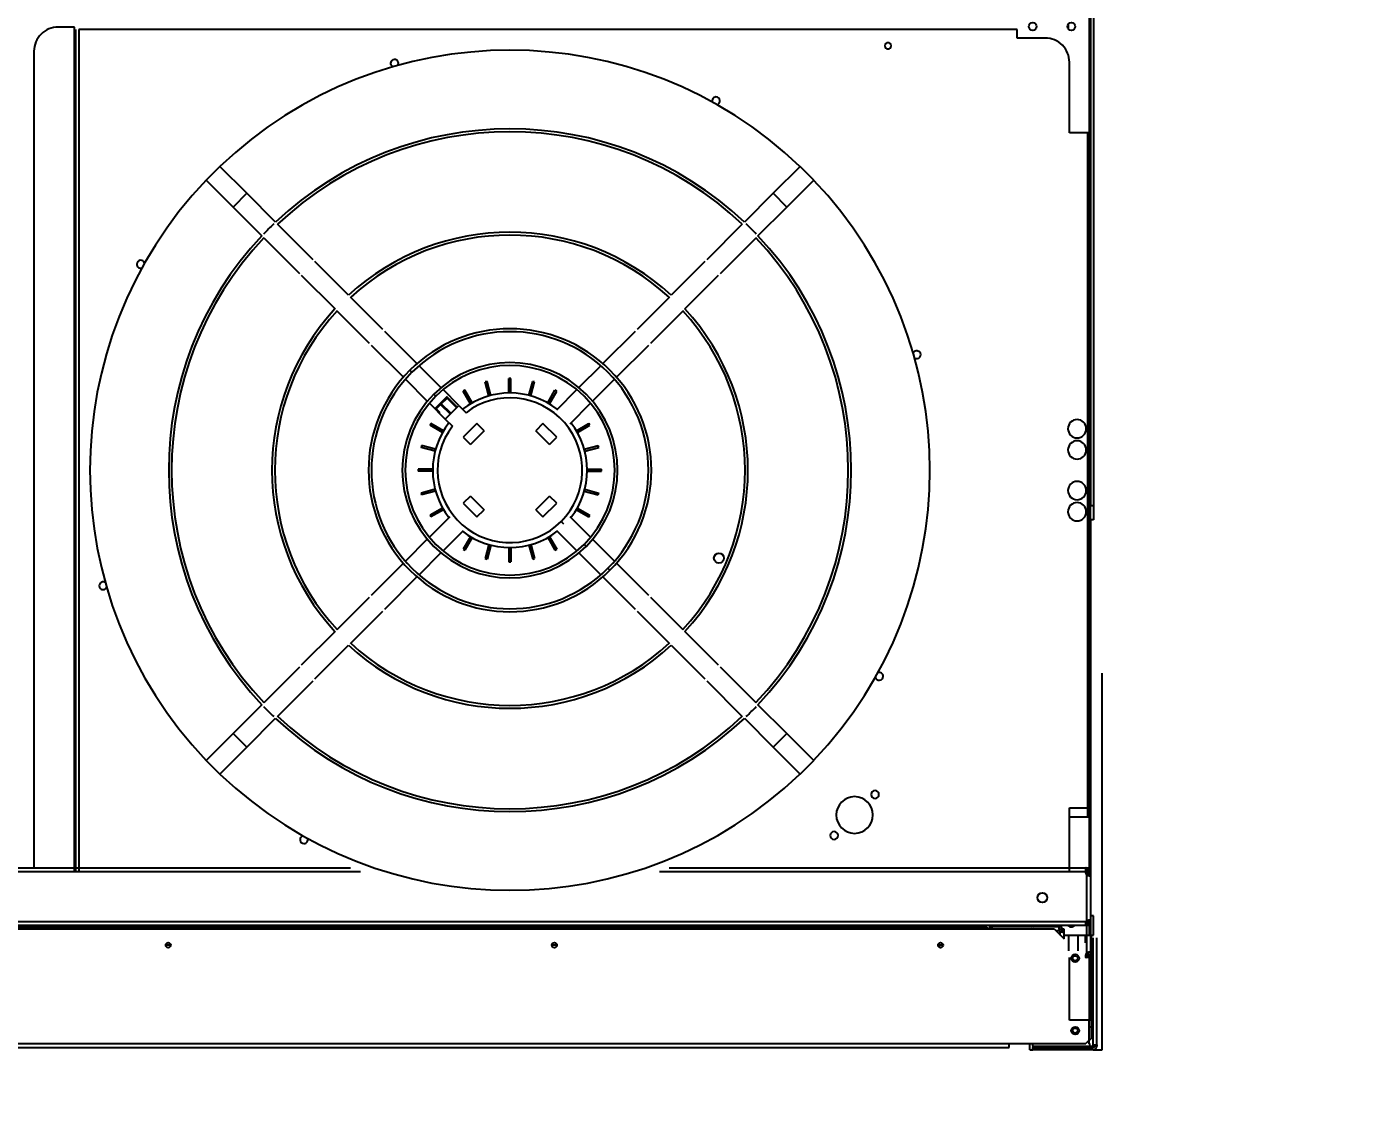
# Model space of a CAD drawing. Header units: millimetres. Extents: x -2755 to 27598, y -1135 to 13405.
# Drawn here: x 20214.6 to 20352, y 5404.8 to 5515.5 of the extents above; entities that cross this region are included whole.
import ezdxf

# ---------------------------------------------------------------- set-up
doc = ezdxf.new("R2010")
doc.units = ezdxf.units.MM
doc.header["$LTSCALE"] = 100
doc.layers.add('MEKANIK', color=7, linetype='Continuous')
doc.layers.add('OLCU DIS', color=7, linetype='Continuous')
doc.styles.add('olcu', font='romans.shx', dxfattribs={"width": 0.5})
doc.dimstyles.new('1-200', dxfattribs={"dimtxt": 40, "dimasz": 2, "dimexe": 0, "dimexo": 0, "dimgap": 10, "dimtad": 1, "dimdec": 4, "dimrnd": 0.1, "dimzin": 9, "dimdsep": 46, "dimtxsty": 'olcu', "dimblk1": 'SOL', "dimblk2": 'SAG', "dimsah": 1, "dimcen": 0, "dimse1": 1, "dimse2": 1, "dimclre": 13, "dimadec": 0, "dimazin": 0, "dimtfac": 1, "dimtdec": 4, "dimtix": 1, "dimtmove": 2, "dimatfit": 2, "dimldrblk": 'SOL', "dimfxl": 0, "dimtolj": 1, "dimarcsym": 0})

# ---------------------------------------------------------------- blocks, each defined once
blk = doc.blocks.new('SOL')
at = {"color": 0}
for p, q in [((0, 30), (0, -6.962)), ((7.582, 0), (-6.967, 0))]:
    blk.add_line(p, q, dxfattribs=at)
blk.add_circle((0, 0), 3, dxfattribs=at)
blk = doc.blocks.new('SAG')
at = {"color": 0}
for p, q in [((0, -30), (0, 6.962)), ((7.582, 0), (-6.967, 0))]:
    blk.add_line(p, q, dxfattribs=at)
blk.add_circle((0, 0), 3, dxfattribs=at)
blk = doc.blocks.new('*D358')
at = {"layer": 'OLCU DIS', "color": 0, "lineweight": -2, "transparency": 16777216}
blk.add_line((22230, 12198), (22230, 1712), dxfattribs=at)
at = {"layer": 'OLCU DIS', "color": 0, "lineweight": -2, "transparency": 16777216, "xscale": 2, "yscale": 2, "zscale": 2}
for name, p, rotation in [('SOL', (22230, 12200), 90), ('SAG', (22230, 1710), 270)]:
    blk.add_blockref(name, p, dxfattribs=dict(at, rotation=rotation))
at = {"layer": 'OLCU DIS', "color": 0, "transparency": 16777216, "insert": (22200, 6955), "char_height": 40, "attachment_point": 5, "rotation": 90, "style": 'olcu'}
blk.add_mtext('\\A1;10490', dxfattribs=at)
blk = doc.blocks.new('_Open30')
at = {"color": 0, "linetype": 'ByBlock', "lineweight": -2}
for p, q in [((-1, 0.268), (0, 0)), ((0, 0), (-1, -0.268)), ((0, 0), (-1, 0))]:
    blk.add_line(p, q, dxfattribs=at)
blk = doc.blocks.new('*D382')
at = {"layer": 'OLCU DIS', "color": 0, "lineweight": -2, "transparency": 16777216}
blk.add_line((21990, 6028), (21990, 4482), dxfattribs=at)
at = {"layer": 'OLCU DIS', "color": 0, "lineweight": -2, "transparency": 16777216, "xscale": 2, "yscale": 2, "zscale": 2}
for name, p, rotation in [('SOL', (21990, 6030), 90), ('SAG', (21990, 4480), 270)]:
    blk.add_blockref(name, p, dxfattribs=dict(at, rotation=rotation))
at = {"layer": 'OLCU DIS', "color": 0, "transparency": 16777216, "insert": (21960, 5255), "char_height": 40, "attachment_point": 5, "rotation": 90, "style": 'olcu'}
blk.add_mtext('\\A1;1550', dxfattribs=at)
blk = doc.blocks.new('*D400')
at = {"layer": 'OLCU DIS', "color": 0, "lineweight": -2, "transparency": 16777216}
blk.add_line((21870, 5648), (21870, 4482), dxfattribs=at)
at = {"layer": 'OLCU DIS', "color": 0, "lineweight": -2, "transparency": 16777216, "xscale": 2, "yscale": 2, "zscale": 2}
for name, p, rotation in [('SOL', (21870, 5650), 90), ('SAG', (21870, 4480), 270)]:
    blk.add_blockref(name, p, dxfattribs=dict(at, rotation=rotation))
at = {"layer": 'OLCU DIS', "color": 0, "transparency": 16777216, "insert": (21840, 5065), "char_height": 40, "attachment_point": 5, "rotation": 90, "style": 'olcu'}
blk.add_mtext('\\A1;1170', dxfattribs=at)
blk = doc.blocks.new('CH')
at = {"color": 0}
for p, q in [((1157, -539.2), (1157, -1946.6)), ((1154, -586.2), (1154, -1946.6)), ((1152.5, -1340.7), (1152.5, -1560.7)), ((101.5, -1451.2), (84.5, -1451.2)), ((101.5, -2324.7), (101.5, -1451.2)), ((103, -2324.7), (103, -1453.7)), ((1078, -1453.7), (106, -1453.7)), ((106, -1453.7), (106, -2324.7)), ((1078, -1462.7), (1078, -1453.7)), ((1131, -1453.4), (1131, -1448)), ((1107, -1462.7), (1078, -1462.7)), ((59.5, -1476.2), (59.5, -2322)), ((1132, -1560.7), (1132, -1487.7)), ((1151, -1560.7), (1132, -1560.7)), ((1152.5, -1560.7), (1151, -1560.7)), ((1151, -2259.7), (1151, -1560.7)), ((1154, -1560.7), (1152.5, -1560.7)), ((1152.5, -1568), (1152.5, -1560.7)), ((1151, -2269), (1151, -1570)), ((1154, -1568), (1152.5, -1568)), ((1152.5, -1585.7), (1152.5, -1568)), ((1152.5, -1585.7), (1154, -1585.7)), ((1152.5, -1585.7), (1152.5, -2234.7)), ((252, -1595.5), (237.8, -1609.7)), ((279.9, -1623.4), (252, -1595.5)), ((853, -1595.5), (825.1, -1623.4)), ((867.2, -1609.7), (853, -1595.5)), ((1152.5, -1595), (1152.5, -2244)), ((237.8, -1609.7), (265.7, -1637.6)), ((839.3, -1637.6), (867.2, -1609.7)), ((279.9, -1623.4), (265.7, -1637.6)), ((309.7, -1653.3), (279.9, -1623.4)), ((825.1, -1623.4), (795.3, -1653.3)), ((839.3, -1637.6), (825.1, -1623.4)), ((265.7, -1637.6), (295.6, -1667.4)), ((809.4, -1667.4), (839.3, -1637.6)), ((348.7, -1692.2), (311.8, -1655.3)), ((793.2, -1655.3), (756.3, -1692.2)), ((297.6, -1669.4), (334.5, -1706.4)), ((770.5, -1706.4), (807.4, -1669.4)), ((385.4, -1729), (350.5, -1694)), ((754.5, -1694), (719.6, -1729)), ((336.4, -1708.2), (371.3, -1743.1)), ((733.7, -1743.1), (768.6, -1708.2)), ((420.8, -1764.4), (387.3, -1730.9)), ((717.7, -1730.9), (684.2, -1764.4)), ((373.2, -1745), (406.7, -1778.5)), ((698.3, -1778.5), (731.8, -1745)), ((456.2, -1799.8), (422.9, -1766.4)), ((682.1, -1766.4), (648.8, -1799.8)), ((408.7, -1780.6), (442.1, -1813.9)), ((662.9, -1813.9), (696.3, -1780.6)), ((448.9, -1806.6), (451, -1808.7)), ((481, -1824.6), (458.3, -1801.9)), ((646.7, -1801.9), (624, -1824.6)), ((444.2, -1816), (466.9, -1838.7)), ((528.9, -1818.2), (526.9, -1818.7)), ((530.8, -1833.2), (526.9, -1818.7)), ((532.8, -1832.7), (528.9, -1818.2)), ((553.5, -1815.2), (551.5, -1815.2)), ((551.5, -1830.2), (551.5, -1815.2)), ((553.5, -1830.2), (553.5, -1815.2)), ((572.2, -1832.7), (576.1, -1818.2)), ((574.2, -1833.2), (578.1, -1818.7)), ((578.1, -1818.7), (576.1, -1818.2)), ((638.1, -1838.7), (660.8, -1816)), ((473.7, -1831.3), (475.8, -1833.5)), ((486.4, -1834.9), (480.4, -1840.8)), ((486.8, -1834.9), (480.8, -1840.9)), ((481.4, -1841.3), (487.3, -1835.4)), ((499.5, -1843), (483.2, -1826.7)), ((487, -1834.3), (486.4, -1834.9)), ((487.7, -1834), (487.1, -1834.6)), ((487.6, -1835.1), (487.3, -1835.4)), ((487.3, -1835.4), (497.2, -1845.3)), ((487.8, -1834.9), (487.6, -1835.1)), ((497.5, -1845), (487.6, -1835.1)), ((487.8, -1834.9), (488.4, -1834.3)), ((497.7, -1844.8), (487.8, -1834.9)), ((505.9, -1827.4), (504.1, -1828.4)), ((511.6, -1841.4), (504.1, -1828.4)), ((513.4, -1840.4), (505.9, -1827.4)), ((591.6, -1840.4), (599.1, -1827.4)), ((593.4, -1841.4), (600.9, -1828.4)), ((600.9, -1828.4), (599.1, -1827.4)), ((621.8, -1826.7), (600.7, -1847.9)), ((469, -1840.9), (485.3, -1857.2)), ((480.3, -1841.4), (475.7, -1846)), ((480.4, -1840.8), (475.8, -1845.4)), ((475.9, -1846.8), (475.8, -1846.9)), ((477.2, -1848.2), (475.8, -1846.9)), ((476.1, -1846.6), (475.9, -1846.8)), ((478.3, -1849.3), (475.9, -1846.8)), ((476.1, -1846.6), (480.7, -1842)), ((480.1, -1850.7), (476.1, -1846.6)), ((480.4, -1840.8), (481.1, -1841.5)), ((481, -1841.7), (480.7, -1842)), ((480.7, -1842), (490.6, -1851.9)), ((481.1, -1841.5), (481, -1841.7)), ((490.9, -1851.6), (481, -1841.7)), ((481.4, -1841.3), (481.1, -1841.5)), ((491.2, -1851.2), (481.4, -1841.3)), ((485.3, -1857.2), (499.5, -1843)), ((499.5, -1843), (507, -1850.6)), ((614.8, -1862), (636, -1840.9)), ((470.7, -1861.8), (469.7, -1863.6)), ((482.7, -1871.1), (469.7, -1863.6)), ((483.7, -1869.3), (470.7, -1861.8)), ((485.3, -1857.2), (492.9, -1864.7)), ((518.3, -1861.8), (504.1, -1876)), ((525.7, -1869.3), (518.3, -1861.8)), ((586.7, -1861.8), (579.3, -1869.3)), ((600.9, -1876), (586.7, -1861.8)), ((621.3, -1869.3), (634.3, -1861.8)), ((622.3, -1871.1), (635.3, -1863.6)), ((635.3, -1863.6), (634.3, -1861.8)), ((504.1, -1876), (511.6, -1883.4)), ((525.7, -1869.3), (511.6, -1883.4)), ((593.4, -1883.4), (579.3, -1869.3)), ((593.4, -1883.4), (600.9, -1876)), ((461, -1884.6), (460.5, -1886.6)), ((475, -1890.5), (460.5, -1886.6)), ((475.5, -1888.5), (461, -1884.6)), ((629.5, -1888.5), (644, -1884.6)), ((630, -1890.5), (644.5, -1886.6)), ((644.5, -1886.6), (644, -1884.6)), ((472.5, -1909.2), (457.5, -1909.2)), ((457.5, -1909.2), (457.5, -1911.2)), ((472.5, -1911.2), (457.5, -1911.2)), ((632.5, -1909.2), (647.5, -1909.2)), ((632.5, -1911.2), (647.5, -1911.2)), ((647.5, -1911.2), (647.5, -1909.2)), ((475, -1929.9), (460.5, -1933.8)), ((460.5, -1933.8), (461, -1935.7)), ((475.5, -1931.9), (461, -1935.7)), ((629.5, -1931.9), (644, -1935.7)), ((630, -1929.9), (644.5, -1933.8)), ((644, -1935.7), (644.5, -1933.8)), ((482.7, -1949.3), (469.7, -1956.8)), ((511.6, -1937), (504.1, -1944.4)), ((504.1, -1944.4), (518.3, -1958.6)), ((511.6, -1937), (525.7, -1951.1)), ((579.3, -1951.1), (593.4, -1937)), ((586.7, -1958.6), (600.9, -1944.4)), ((600.9, -1944.4), (593.4, -1937)), ((622.3, -1949.3), (635.3, -1956.8)), ((1154, -1946.6), (1157, -1946.6)), ((1154, -1961.7), (1154, -1946.6)), ((1157, -1946.6), (1157, -1961.7)), ((490.2, -1958.3), (469, -1979.5)), ((469.7, -1956.8), (470.7, -1958.6)), ((483.7, -1951.1), (470.7, -1958.6)), ((518.3, -1958.6), (525.7, -1951.1)), ((579.3, -1951.1), (586.7, -1958.6)), ((608.3, -1966), (605.5, -1963.2)), ((636, -1979.5), (614.8, -1958.3)), ((621.3, -1951.1), (634.3, -1958.6)), ((634.3, -1958.6), (635.3, -1956.8)), ((1157, -1961.7), (1154, -1961.7)), ((1154, -1961.7), (1154, -2327.2)), ((483.2, -1993.7), (504.3, -1972.5)), ((600.7, -1972.5), (621.8, -1993.7)), ((466.9, -1981.6), (444.2, -2004.3)), ((511.6, -1979), (504.1, -1992)), ((513.4, -1980), (505.9, -1993)), ((530.8, -1987.2), (526.9, -2001.7)), ((532.8, -1987.7), (528.9, -2002.2)), ((551.5, -1990.2), (551.5, -2005.2)), ((553.5, -1990.2), (553.5, -2005.2)), ((572.2, -1987.7), (576.1, -2002.2)), ((574.2, -1987.2), (578.1, -2001.7)), ((591.6, -1980), (599.1, -1993)), ((593.4, -1979), (600.9, -1992)), ((629.2, -1986.9), (631.3, -1989)), ((660.8, -2004.3), (638.1, -1981.6)), ((458.3, -2018.5), (481, -1995.8)), ((504.1, -1992), (505.9, -1993)), ((526.9, -2001.7), (528.9, -2002.2)), ((551.5, -2005.2), (553.5, -2005.2)), ((576.1, -2002.2), (578.1, -2001.7)), ((599.1, -1993), (600.9, -1992)), ((624, -1995.8), (646.7, -2018.5)), ((442.1, -2006.5), (408.7, -2039.8)), ((654, -2011.7), (656.1, -2013.8)), ((696.3, -2039.8), (662.9, -2006.5)), ((422.9, -2053.9), (456.2, -2020.6)), ((648.8, -2020.6), (682.1, -2053.9)), ((406.7, -2041.9), (373.2, -2075.3)), ((731.8, -2075.3), (698.3, -2041.9)), ((387.3, -2089.5), (420.8, -2056)), ((684.2, -2056), (717.7, -2089.5)), ((371.3, -2077.3), (336.4, -2112.2)), ((768.6, -2112.2), (733.7, -2077.3)), ((350.5, -2126.3), (385.4, -2091.4)), ((719.6, -2091.4), (754.5, -2126.3)), ((334.5, -2114), (297.6, -2150.9)), ((807.4, -2150.9), (770.5, -2114)), ((311.8, -2165.1), (348.7, -2128.2)), ((756.3, -2128.2), (793.2, -2165.1)), ((1166, -2510.5), (1166, -2120.5)), ((295.6, -2153), (265.7, -2182.8)), ((839.3, -2182.8), (809.4, -2153)), ((279.9, -2197), (309.7, -2167.1)), ((795.3, -2167.1), (825.1, -2197)), ((265.7, -2182.8), (237.8, -2210.7)), ((265.7, -2182.8), (279.9, -2197)), ((825.1, -2197), (839.3, -2182.8)), ((867.2, -2210.7), (839.3, -2182.8)), ((252, -2224.9), (279.9, -2197)), ((825.1, -2197), (853, -2224.9)), ((237.8, -2210.7), (252, -2224.9)), ((853, -2224.9), (867.2, -2210.7)), ((1154, -2234.7), (1152.5, -2234.7)), ((1152.5, -2252.4), (1152.5, -2234.7)), ((1154, -2244), (1152.5, -2244)), ((1152.5, -2261.7), (1152.5, -2244)), ((1152.5, -2252.4), (1154, -2252.4)), ((1152.5, -2259.7), (1152.5, -2252.4)), ((1132, -2324.7), (1132, -2259.7)), ((1132, -2259.7), (1151, -2259.7)), ((1151, -2259.7), (1152.5, -2259.7)), ((1152.5, -2259.7), (1152.5, -2327.2)), ((1152.5, -2259.7), (1154, -2259.7)), ((1152.5, -2261.7), (1154, -2261.7)), ((1152.5, -2269), (1152.5, -2261.7)), ((1132, -2322), (1132, -2269)), ((1132, -2269), (1151, -2269)), ((1151, -2269), (1152.5, -2269)), ((1152.5, -2269), (1152.5, -2324.5)), ((1152.5, -2269), (1154, -2269)), ((397.6, -2326), (-319.6, -2326)), ((-309.5, -2322), (387.5, -2322)), ((1149.2, -2326), (707.4, -2326)), ((717.5, -2322), (1149.2, -2322)), ((1149.2, -2322), (1149.2, -2323.5)), ((1149.2, -2322), (1151.5, -2322)), ((1149.2, -2323.5), (1149.2, -2324.5)), ((1151.5, -2324.5), (1149.2, -2324.5)), ((1149.2, -2324.7), (1149.2, -2326.2)), ((1149.2, -2324.7), (1151.5, -2324.7)), ((1149.2, -2326.2), (1149.2, -2327.2)), ((1151.5, -2327.2), (1149.2, -2327.2)), ((1150, -2376.8), (1150, -2326.8)), ((1150, -2409.9), (1150, -2329.4)), ((1150, -2409.9), (1150, -2329.4)), ((1151.5, -2322), (1151.5, -2324.5)), ((1151.5, -2326.8), (1151.5, -2324.5)), ((1151.5, -2324.5), (1154, -2324.5)), ((1151.5, -2324.7), (1151.5, -2327.2)), ((1151.5, -2326.8), (1152.5, -2326.8)), ((1151.5, -2329.4), (1151.5, -2327.2)), ((1151.5, -2327.2), (1154, -2327.2)), ((1151.5, -2329.4), (1152.5, -2329.4)), ((1152.5, -2326.8), (1154, -2326.8)), ((1152.5, -2329.4), (1154, -2329.4)), ((1154, -2324.5), (1154, -2326.8)), ((1154, -2326.8), (1154, -2376.8)), ((1154, -2327.2), (1154, -2329.4)), ((1154, -2329.4), (1154, -2409.9)), ((1154, -2329.4), (1154, -2409.9)), ((1157, -2371.5), (1154, -2371.5)), ((1157, -2391.5), (1157, -2371.5)), ((-1071.2, -2377.5), (1149.2, -2377.5)), ((1149.2, -2381.5), (-1071.2, -2381.5)), ((1046.5, -2383.5), (-1005.5, -2383.5)), ((1046.5, -2385.5), (-1005.5, -2385.5)), ((57.5, -2381.5), (57.5, -2383)), ((57.5, -2383), (57.5, -2383.5)), ((949, -2383), (57.5, -2383)), ((949, -2383), (949, -2381.5)), ((949, -2383.5), (949, -2383)), ((979, -2381.5), (979, -2383)), ((979, -2383), (979, -2383.5)), ((1046, -2383), (979, -2383)), ((1046, -2383), (1046, -2381.5)), ((1046, -2383.5), (1046, -2383)), ((1046.5, -2383.5), (1046.5, -2385.5)), ((1116.5, -2385.5), (1046.5, -2385.5)), ((1051.3, -2383), (1049, -2383)), ((1049, -2383), (1049, -2385.5)), ((1051.3, -2384.5), (1051.3, -2383)), ((1121.7, -2383), (1051.3, -2383)), ((1051.3, -2385.5), (1051.3, -2384.5)), ((1053, -2381.5), (1053, -2383)), ((1057.5, -2381.5), (1057.5, -2383)), ((1116.5, -2385.5), (1126.5, -2395.5)), ((1121.7, -2387), (1118, -2387)), ((1121.7, -2384.5), (1121.7, -2383)), ((1124, -2383), (1121.7, -2383)), ((1121.7, -2385.5), (1121.7, -2384.5)), ((1121.7, -2385.5), (1124, -2385.5)), ((1122.5, -2391.5), (1122.5, -2387.8)), ((1124, -2385.5), (1124, -2383)), ((1124, -2385.5), (1124, -2387.8)), ((1126.5, -2385.5), (1124, -2385.5)), ((1124, -2387.8), (1125, -2387.8)), ((1125, -2387.8), (1126.5, -2387.8)), ((1126.5, -2387.8), (1126.5, -2385.5)), ((1126.5, -2395.5), (1126.5, -2387.8)), ((1131, -2381.7), (1131, -2381.5)), ((1131.2, -2381.5), (1131.2, -2382)), ((1149.2, -2379), (1151.5, -2379)), ((1149.2, -2379), (1149.2, -2380)), ((1149.2, -2380), (1149.2, -2381.5)), ((1151.5, -2381.5), (1149.2, -2381.5)), ((1152.5, -2376.8), (1151.5, -2376.8)), ((1151.5, -2379), (1151.5, -2376.8)), ((1154, -2379), (1151.5, -2379)), ((1151.5, -2379), (1151.5, -2381.5)), ((1154, -2376.8), (1152.5, -2376.8)), ((1152.5, -2379), (1152.5, -2391.5)), ((1154, -2376.8), (1154, -2379)), ((1154, -2379), (1154, -2391.5)), ((201.1, -2402), (195.9, -2402)), ((601.1, -2402), (595.9, -2402)), ((1001.1, -2402), (995.9, -2402)), ((998.6, -2404.6), (996, -2402)), ((1126.5, -2391.5), (1152.5, -2391.5)), ((1131.2, -2391.5), (1131.2, -2408)), ((1140.8, -2391.5), (1140.8, -2408)), ((1148.5, -2399.5), (1148.5, -2391.5)), ((1149.5, -2391.5), (1149.5, -2399.5)), ((1152.5, -2391.5), (1154, -2391.5)), ((1154, -2391.5), (1157, -2391.5)), ((1154.5, -2390.9), (1154.5, -2498.7)), ((1156.5, -2505.8), (1156.5, -2394.5)), ((1160.5, -2505.8), (1160.5, -2394.5)), ((1132, -2479.7), (1132, -2414.7)), ((1149.2, -2412.2), (1149.2, -2413.1)), ((1149.2, -2412.2), (1151.5, -2412.2)), ((1149.2, -2413.1), (1149.2, -2414.7)), ((1151.5, -2414.7), (1149.2, -2414.7)), ((1152.5, -2409.9), (1151.5, -2409.9)), ((1151.5, -2412.2), (1151.5, -2409.9)), ((1151.5, -2412.2), (1151.5, -2414.7)), ((1154, -2412.2), (1151.5, -2412.2)), ((1154, -2409.9), (1152.5, -2409.9)), ((1152.5, -2412.2), (1152.5, -2479.7)), ((1154, -2409.9), (1154, -2412.2)), ((1151, -2479.7), (1132, -2479.7)), ((1152.5, -2479.7), (1151, -2479.7)), ((1154, -2479.7), (1152.5, -2479.7)), ((1152.5, -2487), (1152.5, -2479.7)), ((1154.5, -2498.7), (1149.1, -2504)), ((1154, -2487), (1152.5, -2487)), ((1152.5, -2504.7), (1152.5, -2487)), ((-987.5, -2504), (1069.5, -2504)), ((-987.5, -2508), (1069.5, -2508)), ((1069.5, -2508), (1069.5, -2504)), ((1069.5, -2504), (1149.1, -2504)), ((1091, -2510.5), (1091, -2504)), ((1091, -2510.5), (1094, -2510.5)), ((1094, -2506.5), (1094, -2504)), ((1094, -2506.5), (1155.7, -2506.5)), ((1094, -2506.5), (1094, -2508)), ((1094, -2508), (1156.5, -2508)), ((1094, -2510.5), (1094, -2508)), ((1094, -2508), (1155.1, -2508)), ((1156.5, -2510.5), (1094, -2510.5)), ((1152.5, -2504.7), (1154, -2504.7)), ((1156.5, -2510.5), (1166, -2510.5)), ((1159, -2505.8), (1158, -2505.8)), ((1158, -2506.5), (1158, -2505.8)), ((1159, -2506.5), (1158, -2506.5)), ((1160.5, -2505.8), (1159, -2505.8)), ((1160.5, -2506.5), (1159, -2506.5)), ((1160.5, -2505.8), (1160.5, -2506.5))]:
    blk.add_line(p, q, dxfattribs=at)
at = {"color": 0, "flags": 128}
for points in [[(1149.2, -2322), (1149.2, -2322), (1149.1, -2322), (1149, -2322.1), (1148.9, -2322.1), (1148.9, -2322.2), (1148.8, -2322.2), (1148.7, -2322.3), (1148.7, -2322.5), (1148.7, -2322.6), (1148.6, -2322.7), (1148.6, -2322.9), (1148.6, -2323.1), (1148.6, -2323.3), (1148.6, -2323.5), (1148.6, -2323.7), (1148.7, -2324), (1148.7, -2324.2), (1148.8, -2324.5), (1148.8, -2324.7), (1148.9, -2325), (1149, -2325.2), (1149, -2325.5), (1149.1, -2325.8), (1149.2, -2326)], [(1149.2, -2324.7), (1149.2, -2324.7), (1149.1, -2324.7), (1149, -2324.7), (1148.9, -2324.8), (1148.9, -2324.9), (1148.8, -2324.9), (1148.7, -2325), (1148.7, -2325.1), (1148.7, -2325.3), (1148.6, -2325.4), (1148.6, -2325.6), (1148.6, -2325.8), (1148.6, -2326), (1148.6, -2326.2), (1148.6, -2326.4), (1148.7, -2326.7), (1148.7, -2326.9), (1148.8, -2327.2), (1148.8, -2327.4), (1148.9, -2327.7), (1149, -2327.9), (1149, -2328.2), (1149.1, -2328.4), (1149.2, -2328.7)], [(1148.8, -2324.6), (1148.8, -2324.6), (1148.8, -2324.6), (1148.8, -2324.6), (1148.8, -2324.6), (1148.9, -2324.6), (1148.9, -2324.6), (1148.9, -2324.5), (1148.9, -2324.5), (1148.9, -2324.5), (1149, -2324.5), (1149, -2324.5), (1149, -2324.5), (1149, -2324.5), (1149, -2324.5), (1149, -2324.5), (1149.1, -2324.5), (1149.1, -2324.5), (1149.1, -2324.5), (1149.1, -2324.5), (1149.2, -2324.5), (1149.2, -2324.5), (1149.2, -2324.5), (1149.2, -2324.5), (1149.2, -2324.5)], [(1148.8, -2327.3), (1148.8, -2327.3), (1148.8, -2327.3), (1148.8, -2327.3), (1148.8, -2327.3), (1148.9, -2327.2), (1148.9, -2327.2), (1148.9, -2327.2), (1148.9, -2327.2), (1148.9, -2327.2), (1149, -2327.2), (1149, -2327.2), (1149, -2327.2), (1149, -2327.2), (1149, -2327.2), (1149, -2327.2), (1149.1, -2327.2), (1149.1, -2327.2), (1149.1, -2327.2), (1149.1, -2327.2), (1149.2, -2327.2), (1149.2, -2327.2), (1149.2, -2327.2), (1149.2, -2327.2), (1149.2, -2327.2)], [(1150, -2326.8), (1150.2, -2326.8), (1150.4, -2326.9), (1150.7, -2327), (1150.9, -2327.1), (1151.1, -2327.1), (1151.4, -2327.2), (1151.6, -2327.3), (1151.9, -2327.3), (1152.1, -2327.3), (1152.3, -2327.4), (1152.5, -2327.4), (1152.8, -2327.4), (1152.9, -2327.4), (1153.1, -2327.4), (1153.3, -2327.4), (1153.4, -2327.3), (1153.6, -2327.3), (1153.7, -2327.2), (1153.8, -2327.2), (1153.9, -2327.1), (1153.9, -2327), (1154, -2327), (1154, -2326.9), (1154, -2326.8)], [(1150, -2329.4), (1150.2, -2329.5), (1150.4, -2329.6), (1150.7, -2329.7), (1150.9, -2329.8), (1151.1, -2329.8), (1151.4, -2329.9), (1151.6, -2329.9), (1151.9, -2330), (1152.1, -2330), (1152.3, -2330.1), (1152.5, -2330.1), (1152.8, -2330.1), (1152.9, -2330.1), (1153.1, -2330.1), (1153.3, -2330), (1153.4, -2330), (1153.6, -2330), (1153.7, -2329.9), (1153.8, -2329.9), (1153.9, -2329.8), (1153.9, -2329.7), (1154, -2329.6), (1154, -2329.5), (1154, -2329.4)], [(1151.5, -2326.8), (1151.5, -2326.8), (1151.5, -2326.8), (1151.5, -2326.8), (1151.5, -2326.8), (1151.5, -2326.9), (1151.5, -2326.9), (1151.5, -2326.9), (1151.5, -2326.9), (1151.5, -2326.9), (1151.5, -2327), (1151.5, -2327), (1151.5, -2327), (1151.5, -2327), (1151.5, -2327), (1151.5, -2327.1), (1151.5, -2327.1), (1151.5, -2327.1), (1151.4, -2327.1), (1151.4, -2327.1), (1151.4, -2327.2), (1151.4, -2327.2), (1151.4, -2327.2), (1151.4, -2327.2), (1151.4, -2327.2)], [(1151.5, -2329.4), (1151.5, -2329.5), (1151.5, -2329.5), (1151.5, -2329.5), (1151.5, -2329.5), (1151.5, -2329.6), (1151.5, -2329.6), (1151.5, -2329.6), (1151.5, -2329.6), (1151.5, -2329.6), (1151.5, -2329.7), (1151.5, -2329.7), (1151.5, -2329.7), (1151.5, -2329.7), (1151.5, -2329.7), (1151.5, -2329.8), (1151.5, -2329.8), (1151.5, -2329.8), (1151.4, -2329.8), (1151.4, -2329.8), (1151.4, -2329.8), (1151.4, -2329.9), (1151.4, -2329.9), (1151.4, -2329.9), (1151.4, -2329.9)], [(1051.7, -2385.5), (1051.8, -2385.3), (1051.8, -2385.2), (1051.8, -2385), (1051.8, -2384.8), (1051.9, -2384.6), (1051.9, -2384.5), (1051.9, -2384.3), (1051.9, -2384.2), (1051.9, -2384), (1051.9, -2383.9), (1051.9, -2383.8), (1051.8, -2383.6), (1051.8, -2383.5), (1051.8, -2383.4), (1051.8, -2383.3), (1051.7, -2383.3), (1051.7, -2383.2), (1051.6, -2383.1), (1051.6, -2383.1), (1051.5, -2383.1), (1051.5, -2383), (1051.4, -2383), (1051.3, -2383), (1051.3, -2383)], [(1121.7, -2383), (1121.6, -2383), (1121.6, -2383), (1121.5, -2383.1), (1121.4, -2383.1), (1121.3, -2383.2), (1121.3, -2383.3), (1121.2, -2383.4), (1121.2, -2383.5), (1121.2, -2383.7), (1121.1, -2383.8), (1121.1, -2384), (1121.1, -2384.2), (1121.1, -2384.4), (1121.1, -2384.6), (1121.2, -2384.8), (1121.2, -2385.1), (1121.2, -2385.3), (1121.3, -2385.6), (1121.3, -2385.8), (1121.4, -2386), (1121.5, -2386.3), (1121.6, -2386.5), (1121.6, -2386.8), (1121.7, -2387)], [(1121.3, -2385.6), (1121.3, -2385.6), (1121.3, -2385.6), (1121.3, -2385.6), (1121.3, -2385.6), (1121.4, -2385.6), (1121.4, -2385.6), (1121.4, -2385.5), (1121.4, -2385.5), (1121.4, -2385.5), (1121.4, -2385.5), (1121.5, -2385.5), (1121.5, -2385.5), (1121.5, -2385.5), (1121.5, -2385.5), (1121.5, -2385.5), (1121.6, -2385.5), (1121.6, -2385.5), (1121.6, -2385.5), (1121.6, -2385.5), (1121.7, -2385.5), (1121.7, -2385.5), (1121.7, -2385.5), (1121.7, -2385.5), (1121.7, -2385.5)], [(1122.5, -2387.8), (1122.7, -2387.9), (1123, -2387.9), (1123.2, -2388), (1123.5, -2388.1), (1123.7, -2388.2), (1123.9, -2388.2), (1124.2, -2388.3), (1124.4, -2388.3), (1124.7, -2388.3), (1124.9, -2388.4), (1125.1, -2388.4), (1125.3, -2388.4), (1125.5, -2388.4), (1125.7, -2388.4), (1125.8, -2388.3), (1126, -2388.3), (1126.1, -2388.3), (1126.2, -2388.2), (1126.3, -2388.2), (1126.4, -2388.1), (1126.4, -2388), (1126.5, -2387.9), (1126.5, -2387.9), (1126.5, -2387.8)], [(1124, -2387.8), (1124, -2387.8), (1124, -2387.8), (1124, -2387.8), (1124, -2387.8), (1124, -2387.9), (1124, -2387.9), (1124, -2387.9), (1124, -2387.9), (1124, -2388), (1124, -2388), (1124, -2388), (1124, -2388), (1124, -2388), (1124, -2388.1), (1124, -2388.1), (1124, -2388.1), (1124, -2388.1), (1123.9, -2388.1), (1123.9, -2388.1), (1123.9, -2388.2), (1123.9, -2388.2), (1123.9, -2388.2), (1123.9, -2388.2), (1123.9, -2388.2)], [(1149.2, -2377.5), (1149.2, -2377.7), (1149.1, -2377.9), (1149, -2378.2), (1148.9, -2378.4), (1148.9, -2378.6), (1148.8, -2378.9), (1148.7, -2379.1), (1148.7, -2379.4), (1148.7, -2379.6), (1148.6, -2379.8), (1148.6, -2380), (1148.6, -2380.3), (1148.6, -2380.5), (1148.6, -2380.6), (1148.6, -2380.8), (1148.7, -2380.9), (1148.7, -2381.1), (1148.8, -2381.2), (1148.8, -2381.3), (1148.9, -2381.4), (1149, -2381.4), (1149, -2381.5), (1149.1, -2381.5), (1149.2, -2381.5)], [(1149.2, -2379), (1149.2, -2379), (1149.2, -2379), (1149.2, -2379), (1149.2, -2379), (1149.1, -2379), (1149.1, -2379), (1149.1, -2379), (1149.1, -2379), (1149.1, -2379), (1149, -2379), (1149, -2379), (1149, -2379), (1149, -2379), (1149, -2379), (1148.9, -2379), (1148.9, -2379), (1148.9, -2379), (1148.9, -2379), (1148.9, -2378.9), (1148.8, -2378.9), (1148.8, -2378.9), (1148.8, -2378.9), (1148.8, -2378.9), (1148.8, -2378.9)], [(1154, -2376.8), (1154, -2376.7), (1154, -2376.6), (1153.9, -2376.5), (1153.9, -2376.4), (1153.8, -2376.4), (1153.8, -2376.3), (1153.7, -2376.2), (1153.5, -2376.2), (1153.4, -2376.2), (1153.3, -2376.1), (1153.1, -2376.1), (1152.9, -2376.1), (1152.7, -2376.1), (1152.5, -2376.1), (1152.3, -2376.1), (1152, -2376.2), (1151.8, -2376.2), (1151.5, -2376.3), (1151.3, -2376.3), (1151, -2376.4), (1150.8, -2376.5), (1150.5, -2376.5), (1150.3, -2376.6), (1150, -2376.8)], [(1151.4, -2376.3), (1151.4, -2376.3), (1151.4, -2376.3), (1151.4, -2376.3), (1151.4, -2376.3), (1151.4, -2376.4), (1151.4, -2376.4), (1151.5, -2376.4), (1151.5, -2376.4), (1151.5, -2376.4), (1151.5, -2376.5), (1151.5, -2376.5), (1151.5, -2376.5), (1151.5, -2376.5), (1151.5, -2376.5), (1151.5, -2376.6), (1151.5, -2376.6), (1151.5, -2376.6), (1151.5, -2376.6), (1151.5, -2376.6), (1151.5, -2376.7), (1151.5, -2376.7), (1151.5, -2376.7), (1151.5, -2376.7), (1151.5, -2376.8)], [(1149.2, -2410.7), (1149.2, -2410.9), (1149.1, -2411.1), (1149, -2411.4), (1148.9, -2411.6), (1148.9, -2411.8), (1148.8, -2412.1), (1148.7, -2412.3), (1148.7, -2412.5), (1148.7, -2412.8), (1148.6, -2413), (1148.6, -2413.2), (1148.6, -2413.4), (1148.6, -2413.6), (1148.6, -2413.8), (1148.6, -2414), (1148.7, -2414.1), (1148.7, -2414.3), (1148.8, -2414.4), (1148.8, -2414.5), (1148.9, -2414.6), (1149, -2414.6), (1149, -2414.7), (1149.1, -2414.7), (1149.2, -2414.7)], [(1149.2, -2412.2), (1149.2, -2412.2), (1149.2, -2412.2), (1149.2, -2412.2), (1149.2, -2412.2), (1149.1, -2412.2), (1149.1, -2412.2), (1149.1, -2412.2), (1149.1, -2412.2), (1149.1, -2412.2), (1149, -2412.2), (1149, -2412.2), (1149, -2412.2), (1149, -2412.2), (1149, -2412.2), (1148.9, -2412.2), (1148.9, -2412.2), (1148.9, -2412.1), (1148.9, -2412.1), (1148.9, -2412.1), (1148.8, -2412.1), (1148.8, -2412.1), (1148.8, -2412.1), (1148.8, -2412.1), (1148.8, -2412.1)], [(1154, -2409.9), (1154, -2409.8), (1154, -2409.8), (1153.9, -2409.7), (1153.9, -2409.6), (1153.8, -2409.5), (1153.8, -2409.5), (1153.7, -2409.4), (1153.5, -2409.4), (1153.4, -2409.4), (1153.3, -2409.3), (1153.1, -2409.3), (1152.9, -2409.3), (1152.7, -2409.3), (1152.5, -2409.3), (1152.3, -2409.3), (1152, -2409.4), (1151.8, -2409.4), (1151.5, -2409.5), (1151.3, -2409.5), (1151, -2409.6), (1150.8, -2409.7), (1150.5, -2409.7), (1150.3, -2409.8), (1150, -2409.9)], [(1151.4, -2409.5), (1151.4, -2409.5), (1151.4, -2409.5), (1151.4, -2409.5), (1151.4, -2409.5), (1151.4, -2409.6), (1151.4, -2409.6), (1151.5, -2409.6), (1151.5, -2409.6), (1151.5, -2409.6), (1151.5, -2409.6), (1151.5, -2409.7), (1151.5, -2409.7), (1151.5, -2409.7), (1151.5, -2409.7), (1151.5, -2409.7), (1151.5, -2409.8), (1151.5, -2409.8), (1151.5, -2409.8), (1151.5, -2409.8), (1151.5, -2409.8), (1151.5, -2409.9), (1151.5, -2409.9), (1151.5, -2409.9), (1151.5, -2409.9)], [(1156.5, -2505.8), (1156.7, -2505.7), (1157, -2505.6), (1157.2, -2505.5), (1157.5, -2505.4), (1157.7, -2505.3), (1158, -2505.3), (1158.2, -2505.2), (1158.4, -2505.2), (1158.6, -2505.2), (1158.9, -2505.1), (1159.1, -2505.1), (1159.3, -2505.1), (1159.4, -2505.1), (1159.6, -2505.1), (1159.8, -2505.2), (1159.9, -2505.2), (1160, -2505.2), (1160.2, -2505.3), (1160.3, -2505.3), (1160.3, -2505.4), (1160.4, -2505.5), (1160.5, -2505.6), (1160.5, -2505.7), (1160.5, -2505.8)], [(1158, -2505.8), (1158, -2505.7), (1158, -2505.7), (1158, -2505.7), (1158, -2505.7), (1158, -2505.6), (1158, -2505.6), (1158, -2505.6), (1158, -2505.6), (1158, -2505.5), (1158, -2505.5), (1158, -2505.5), (1158, -2505.5), (1158, -2505.5), (1158, -2505.4), (1158, -2505.4), (1157.9, -2505.4), (1157.9, -2505.4), (1157.9, -2505.4), (1157.9, -2505.4), (1157.9, -2505.3), (1157.9, -2505.3), (1157.9, -2505.3), (1157.9, -2505.3), (1157.9, -2505.3)]]:
    blk.add_lwpolyline(points, dxfattribs=at)
at = {"color": 0}
for centre, radius in [((1094, -1450.7), 4.05), ((1134, -1450.7), 4.05), ((769, -2001.2), 5.15), ((1104, -2352.8), 5), ((198.5, -2402), 2.6), ((598.5, -2402), 2.6), ((998.5, -2402), 2.6), ((1138, -2415.5), 4.05), ((1138, -2415.5), 2.6), ((1138, -2490.5), 4.05), ((1138, -2490.5), 2.6)]:
    blk.add_circle(centre, radius, dxfattribs=at)
for centre, radius, start, end in [((84.5, -1476.2), 25, 90, 135), ((84.5, -1476.2), 25, 135, 180), ((944, -1470.7), 3.25, 90, 270), ((944, -1470.7), 3.25, 270, 90), ((1107, -1487.7), 25, 45, 90), ((552.5, -1910.2), 435, 46.3173, 133.6827), ((1107, -1487.7), 25, 0, 45), ((432.9, -1488.8), 4.05, 135, 243.8404), ((432.9, -1488.8), 4.05, 327.8504, 135), ((765.9, -1527.7), 4.05, 90, 198.8404), ((765.9, -1527.7), 4.05, 282.8504, 90), ((552.5, -1910.2), 353.5, 46.621, 133.379), ((552.5, -1910.2), 350.5, 46.6349, 133.3651), ((552.5, -1910.2), 435, 136.3173, 223.6827), ((552.5, -1910.2), 435, 316.3173, 43.6827), ((552.5, -1910.2), 353.5, 135, 136.2068), ((552.5, -1910.2), 353.5, 133.7932, 135), ((552.5, -1910.2), 353.5, 43.7932, 46.2068), ((552.5, -1910.2), 353.5, 136.621, 223.379), ((552.5, -1910.2), 350.5, 136.6349, 223.3651), ((552.5, -1910.2), 246.5, 47.325, 132.675), ((552.5, -1910.2), 243.5, 47.3537, 132.6463), ((552.5, -1910.2), 350.5, 316.6349, 43.3651), ((552.5, -1910.2), 353.5, 316.621, 43.379), ((170, -1696.8), 4.05, 12.8504, 180), ((170, -1696.8), 4.05, 180, 288.8404), ((552.5, -1910.2), 246.5, 137.325, 222.675), ((552.5, -1910.2), 246.5, 317.325, 42.675), ((552.5, -1910.2), 243.5, 137.3537, 222.6463), ((552.5, -1910.2), 243.5, 317.3537, 42.6463), ((552.5, -1910.2), 146.5, 315, 135), ((552.5, -1910.2), 143.5, 315, 135), ((552.5, -1910.2), 111.5, 315, 135), ((973.9, -1790.6), 4.05, 45, 153.8404), ((973.9, -1790.6), 4.05, 237.8504, 45), ((552.5, -1910.2), 146.5, 135, 315), ((552.5, -1910.2), 143.5, 135, 315), ((552.5, -1910.2), 108.5, 315, 135), ((552.5, -1910.2), 111.5, 135, 315), ((552.5, -1910.2), 108.5, 135, 315), ((552.5, -1910.2), 80, 52.1808, 127.8192), ((552.5, -1910.2), 75, 315, 127.3377), ((476.5, -1846.2), 1, 135, 225), ((552.5, -1910.2), 80, 142.1808, 217.8192), ((552.5, -1910.2), 75, 142.6623, 315), ((552.5, -1910.2), 80, 322.1808, 37.8192), ((1140, -1867.2), 9.5, 90, 270), ((1140, -1867.2), 9.5, 270, 90), ((1140, -1889.2), 9.5, 90, 270), ((1140, -1889.2), 9.5, 270, 90), ((1140, -1931.2), 9.5, 90, 270), ((1140, -1931.2), 9.5, 270, 90), ((1140, -1953.2), 9.5, 90, 270), ((1140, -1953.2), 9.5, 270, 90), ((552.5, -1910.2), 80, 232.1808, 307.8192), ((131.1, -2029.8), 4.05, 57.8504, 225), ((131.1, -2029.8), 4.05, 225, 333.8404), ((552.5, -1910.2), 246.5, 227.325, 312.675), ((552.5, -1910.2), 243.5, 227.3537, 312.6463), ((935, -2123.6), 4.05, 192.8504, 0), ((935, -2123.6), 4.05, 0, 108.8404), ((552.5, -1910.2), 353.5, 223.7932, 226.2068), ((552.5, -1910.2), 353.5, 315, 316.2068), ((552.5, -1910.2), 353.5, 226.621, 313.379), ((552.5, -1910.2), 350.5, 226.6349, 313.3651), ((552.5, -1910.2), 353.5, 313.7932, 315), ((552.5, -1910.2), 435, 226.3173, 313.6827), ((909.5, -2267.2), 19, 90, 270), ((909.5, -2267.2), 19, 270, 90), ((930.7, -2246), 4.05, 90, 270), ((930.7, -2246), 4.05, 270, 90), ((339.1, -2292.7), 4.05, 102.8504, 270), ((339.1, -2292.7), 4.05, 270, 18.8404), ((888.3, -2288.4), 4.05, 90, 270), ((888.3, -2288.4), 4.05, 270, 90), ((1152, -2324), 3.35, 215.882, 234.118), ((1152, -2326.7), 3.35, 215.882, 234.118), ((1094, -2379), 4.05, 218.1181, 260.9875), ((1094, -2379), 4.05, 279.0125, 321.8819), ((1124.5, -2385), 3.35, 215.882, 234.118), ((1134, -2379), 4.05, 218.1181, 321.8819), ((1152, -2379.5), 3.35, 125.882, 144.118), ((1152, -2412.7), 3.35, 125.882, 144.118), ((1158.5, -2508.5), 3.35, 144.118, 171.9251), ((1158.5, -2508.5), 3.35, 125.882, 144.118), ((1156.5, -2506.5), 4, 270, 0), ((1156.5, -2506.5), 1.5, 270, 0)]:
    blk.add_arc(centre, radius, start, end, dxfattribs=at)
for centre, major_axis, ratio, start_param, end_param in [((487.1, -1835.6), (-0.707, 0.707), 0.976136, 5.497787, 6.283185), ((487.1, -1835.6), (-0.707, 0.707), 0.3, 5.497787, 6.283185), ((487.1, -1835.6), (-0.707, 0.707), 0.3, 4.712389, 5.497787), ((487.1, -1835.6), (0.707, -0.707), 0.976136, 1.570796, 2.356194), ((476.5, -1846.2), (-0.707, 0.707), 0.676136, 0, 0.785398), ((476.5, -1846.2), (0.707, -0.707), 0.676136, 3.926991, 4.712389), ((481.1, -1841.5), (-0.707, 0.707), 0.676136, 0, 0.785398), ((481.1, -1841.5), (-0.707, 0.707), 0.676136, 0.785398, 1.570796), ((481.1, -1841.5), (-0.707, 0.707), 0.3, 5.497787, 6.283185), ((481.1, -1841.5), (0.707, -0.707), 0.3, 1.570796, 2.356194)]:
    blk.add_ellipse(centre, major_axis=major_axis, ratio=ratio, start_param=start_param, end_param=end_param, dxfattribs=at)

msp = doc.modelspace()

# ---------------------------------------------------------------- block references
at = {"layer": 'MEKANIK', "color": 60, "xscale": 0.1, "yscale": 0.1, "zscale": 0.1}
msp.add_blockref('CH', (20209.43903, 5660.54983, 0.00004), dxfattribs=at)

# ---------------------------------------------------------------- dimensions: what is measured, and where the dimension line sits
at = {"layer": 'OLCU DIS'}
for base, p1, p2, picture, middle in [((22230.0001604373, 1710.0000867028), (5815.000001362, 12200.0000385072), (15700.000001362, 1710.0000867028), '*D358', (22200.0001604373, 6955.000062605)), ((21990.00016, 4480.00004), (10360, 6030.00004), (19100, 4480.00004), '*D382', (21960.00016, 5255.00004)), ((21870.00016, 4480.000039), (19100.000001, 5650.000086), (18980.000001, 4480.000039), '*D400', (21840.00016, 5065.000062))]:
    dim = msp.add_linear_dim(base=base, p1=p1, p2=p2, angle=90, dimstyle='1-200', override={"dimldrblk": 'Open30'}, dxfattribs=at)
    dim.commit()
    dim.dimension.update_dxf_attribs({"geometry": picture, "text_midpoint": middle})

doc.saveas('drawing.dxf')
